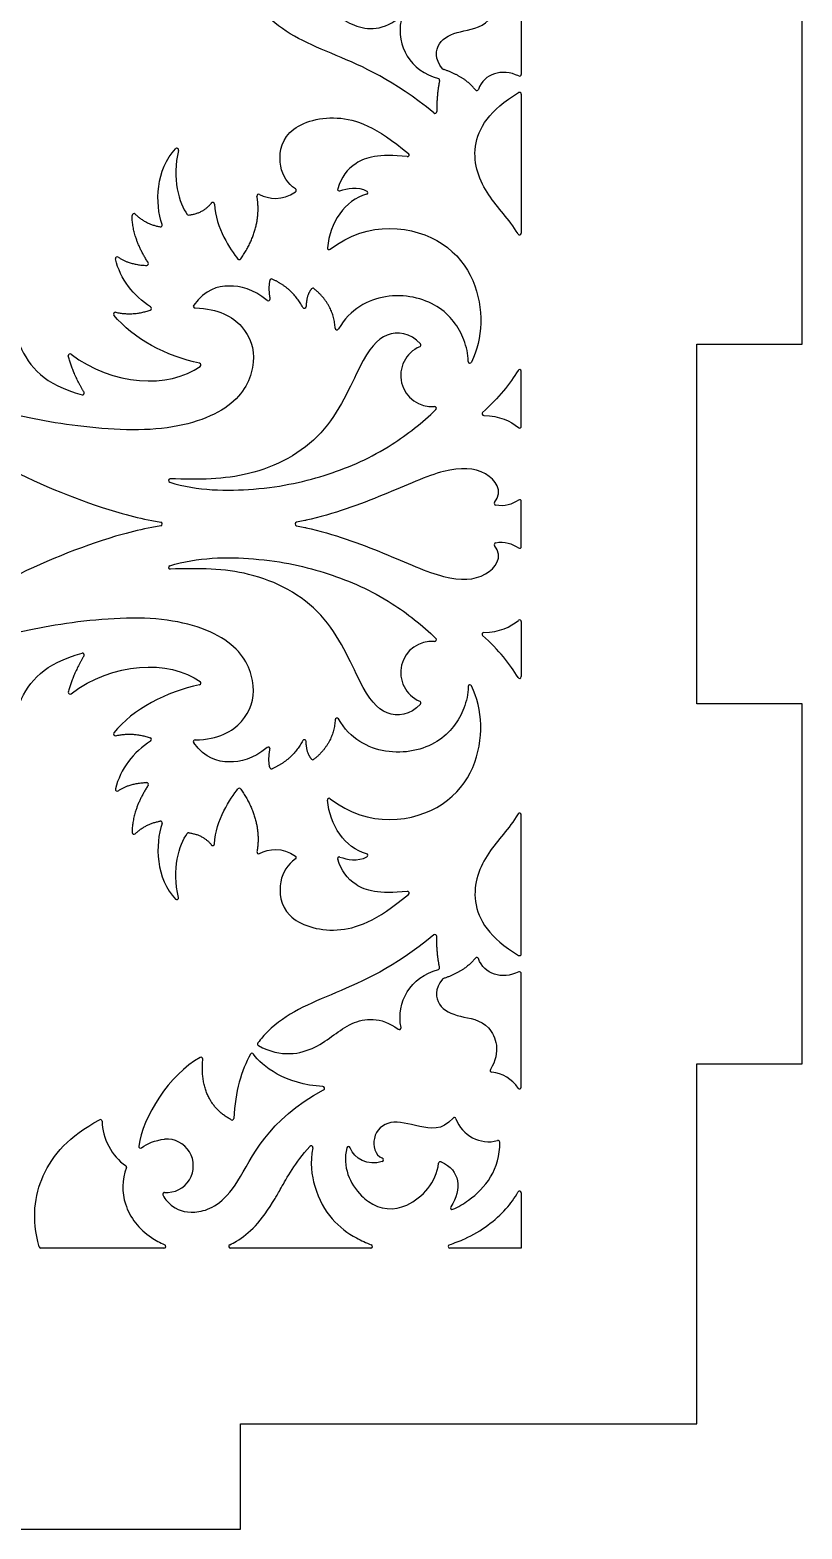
# Model space of a CAD drawing. Header units: millimetres. Extents: x -155 to 473, y -331 to 153.
# Drawn here: x 305.4 to 349.4, y -97.1 to -11.7 of the extents above; entities that cross this region are included whole.
import ezdxf

# ---------------------------------------------------------------- set-up
doc = ezdxf.new("R2010")
doc.units = ezdxf.units.MM
doc.header["$MEASUREMENT"] = 0
doc.layers.add('Layer 03', color=5, linetype='Continuous')

msp = doc.modelspace()

# ---------------------------------------------------------------- linework, layer by layer
at = {"layer": 'Layer 03'}
for p, q in [((333.426, -7.798), (333.426, -14.275)), ((349.426, -29.634), (349.426, -9.134)), ((333.426, -15.398), (333.426, -23.316)), ((343.426, -50.134), (343.426, -29.634)), ((343.426, -29.634), (349.426, -29.634)), ((333.426, -34.32), (333.426, -31.187)), ((333.426, -41.167), (333.426, -38.6)), ((312.374, -39.686), (312.888, -39.786)), ((312.888, -39.982), (312.374, -40.082)), ((321.083, -39.686), (320.618, -39.786)), ((320.618, -39.982), (321.083, -40.082)), ((333.426, -45.448), (333.426, -48.581)), ((349.426, -50.134), (343.426, -50.134)), ((349.426, -70.634), (349.426, -50.134)), ((333.426, -64.369), (333.426, -56.452)), ((333.426, -71.97), (333.426, -65.493)), ((343.426, -91.134), (343.426, -70.634)), ((343.426, -70.634), (349.426, -70.634)), ((333.426, -77.989), (333.426, -81.134)), ((313.064, -81.134), (306.05, -81.134)), ((324.843, -81.134), (316.856, -81.134)), ((333.426, -81.134), (329.355, -81.134)), ((317.426, -97.134), (317.426, -91.134)), ((317.426, -91.134), (343.426, -91.134)), ((277.426, -97.134), (317.426, -97.134))]:
    msp.add_line(p, q, dxfattribs=at)
for centre, radius, start, end in [((328.674, -14.606), 0.1, 347.41439, 74.47946), ((329.02, -13.893), 0.1, 219.68779, 251.5376), ((333.326, -14.275), 0.1, 245.43578, 0), ((330.888, -15.098), 0.1, 217.78362, 339.78962), ((333.326, -15.398), 0.1, 360, 120.05783), ((328.512, -16.394), 0.1, 230.90294, 0.84552), ((313.793, -18.582), 0.1, 346.11567, 135.24824), ((326.938, -18.856), 0.1, 263.64939, 50.3588), ((318.461, -21.201), 0.1, 62.71605, 189.93332), ((320.502, -20.883), 0.1, 305.33857, 55.069), ((323.058, -20.818), 0.1, 162.52533, 290.64312), ((324.58, -21.005), 0.1, 284.65691, 61.96897), ((315.84, -21.67), 0.1, 2.72133, 141.77519), ((311.345, -22.304), 0.1, 46.56453, 180.46667), ((312.864, -22.859), 0.1, 259.56197, 19.48776), ((314.466, -22.19), 0.1, 217.55991, 276.99169), ((333.326, -23.316), 0.1, 210.2082, 0), ((310.401, -24.767), 0.1, 55.33211, 192.48524), ((322.478, -24.156), 0.1, 174.77668, 308.26363), ((312.084, -25.058), 0.1, 267.79762, 33.23358), ((317.356, -24.728), 0.1, 219.00695, 325.26981), ((319.19, -26.028), 0.1, 65.85485, 167.60502), ((321.549, -26.555), 0.1, 50.76964, 140.43918), ((319.007, -27.076), 0.1, 230.88003, 10.88025), ((310.292, -27.923), 0.1, 77.55421, 218.19948), ((312.246, -27.602), 0.1, 289.8108, 56.87233), ((314.835, -27.479), 0.1, 142.58345, 268.87009), ((321.061, -27.499), 0.1, 207.69445, 358.47306), ((322.92, -28.725), 0.1, 183.05779, 329.60494), ((328.333, -31.425), 1.777, 112.75881, 274.76685), ((327.607, -29.695), 0.1, 292.75881, 41.58141), ((307.708, -30.286), 0.1, 52.1673, 194.60848), ((315.065, -30.824), 0.1, 305.88022, 77.84053), ((330.5, -30.62), 0.1, 180.35976, 335.10114), ((333.326, -31.187), 0.1, 0, 149.45075), ((308.42, -32.427), 0.1, 254.67406, 30.94099), ((328.489, -33.295), 0.1, 314.26374, 94.76685), ((331.285, -33.602), 0.1, 131.32721, 268.33708), ((333.326, -34.32), 0.1, 229.03305, 0), ((313.419, -37.409), 0.1, 87.71824, 252.49091), ((331.985, -38.715), 0.1, 142.22763, 259.34523), ((333.326, -38.6), 0.1, 0.00001, 125.52572), ((312.869, -39.884), 0.1, 281.02577, 78.97423), ((320.639, -39.884), 0.1, 102.12818, 257.87182), ((331.985, -41.052), 0.1, 100.65477, 217.77237), ((333.326, -41.167), 0.1, 234.47428, 360), ((313.419, -42.359), 0.1, 107.50909, 272.28176), ((331.285, -46.165), 0.1, 91.66292, 228.67279), ((333.326, -45.448), 0.1, 360, 130.96695), ((328.333, -48.342), 1.777, 85.23315, 247.24119), ((328.489, -46.472), 0.1, 265.23315, 45.73626), ((308.42, -47.341), 0.1, 329.05901, 105.32594), ((333.326, -48.581), 0.1, 210.54925, 0), ((307.708, -49.482), 0.1, 165.39152, 307.8327), ((315.065, -48.944), 0.1, 282.15947, 54.11978), ((330.5, -49.147), 0.1, 24.89886, 179.64024), ((327.607, -50.073), 0.1, 318.41859, 67.24119), ((322.92, -51.043), 0.1, 30.39506, 176.94221), ((310.292, -51.845), 0.1, 141.80052, 282.44579), ((312.246, -52.165), 0.1, 303.12767, 70.1892), ((314.835, -52.288), 0.1, 91.12991, 217.41655), ((319.007, -52.691), 0.1, 349.11975, 129.11997), ((321.061, -52.269), 0.1, 1.52694, 152.30555), ((319.19, -53.74), 0.1, 192.39498, 294.14515), ((321.549, -53.213), 0.1, 219.56082, 309.23036), ((312.084, -54.709), 0.1, 326.76642, 92.20238), ((310.401, -55.001), 0.1, 167.51476, 304.66789), ((317.356, -55.039), 0.1, 34.73019, 140.99305), ((322.478, -55.611), 0.1, 51.73637, 185.22332), ((333.326, -56.452), 0.1, 0, 149.7918), ((312.864, -56.908), 0.1, 340.51224, 100.43803), ((311.345, -57.464), 0.1, 179.53333, 313.43547), ((314.466, -57.578), 0.1, 83.00831, 142.44009), ((315.84, -58.097), 0.1, 218.22481, 357.27867), ((318.461, -58.567), 0.1, 170.06668, 297.28395), ((320.502, -58.884), 0.1, 304.931, 54.66143), ((323.058, -58.95), 0.1, 69.35688, 197.47467), ((324.58, -58.763), 0.1, 298.03103, 75.34309), ((313.793, -61.185), 0.1, 224.75176, 13.88433), ((326.938, -60.912), 0.1, 309.6412, 96.35061), ((328.512, -63.373), 0.1, 359.15448, 129.09706), ((330.888, -64.67), 0.1, 20.21038, 142.21638), ((333.326, -64.369), 0.1, 239.94217, 0), ((328.674, -65.162), 0.1, 285.52054, 12.58561), ((333.326, -65.493), 0.1, 0, 114.56422), ((329.02, -65.875), 0.1, 108.4624, 140.31221), ((326.474, -68.586), 0.1, 233.08052, 10.80824), ((318.493, -69.508), 0.1, 143.24614, 241.36818), ((315.175, -70.356), 0.1, 355.16453, 118.86521), ((318.083, -70.136), 0.1, 33.82888, 150.55811), ((331.749, -71.017), 0.1, 148.91896, 265.09928), ((331.571, -73.092), 1.983, 32.60363, 85.09928), ((322.115, -72.028), 0.1, 297.80607, 86.90196), ((333.326, -71.97), 0.1, 212.60363, 0), ((309.44, -73.909), 0.1, 0.26559, 118.24114), ((316.945, -73.737), 0.1, 241.67434, 357.19644), ((329.611, -73.795), 0.1, 19.71112, 139.29495), ((331.571, -73.092), 1.983, 199.71112, 284.73552), ((313.213, -76.444), 1.522, 265.70518, 94.20085), ((332.101, -75.106), 0.1, 1.4422, 104.73552), ((311.722, -75.332), 0.1, 172.50705, 306.14956), ((321.45, -75.402), 0.1, 347.91702, 138.1813), ((323.577, -75.445), 0.1, 19.474, 166.51355), ((310.826, -76.511), 0.1, 338.24113, 58.17167), ((325.466, -76.105), 0.1, 288.27658, 65.82102), ((328.811, -76.31), 0.1, 66.40817, 172.956), ((313.091, -78.062), 0.1, 85.70518, 206.70687), ((325.971, -76.761), 2.129, 233.85538, 295.71287), ((333.326, -77.989), 0.1, 360, 151.1761), ((329.492, -78.83), 0.1, 147.15431, 293.91098), ((306.05, -81.034), 0.1, 195.65126, 270), ((313.064, -81.034), 0.1, 270, 66.39268), ((316.856, -81.034), 0.1, 115.38964, 270), ((324.843, -81.034), 0.1, 270, 69.88621), ((329.355, -81.034), 0.1, 107.73851, 270)]:
    msp.add_arc(centre, radius, start, end, dxfattribs=at)
for points, knots in [([(328.943, -13.957), (328.48, -13.398), (328.585, -12.377), (329.863, -11.764), (331.697, -11.627), (332.278, -9.821), (331.664, -8.802)], [157.585686, 157.585686, 157.585686, 157.585686, 159.545902, 161.532025, 163.518148, 165.41542, 165.41542, 165.41542, 165.41542]), ([(318.445, -10.172), (319.748, -9.46), (321.971, -9.917), (323.506, -11.623), (325.417, -11.85), (326.414, -11.102)], [203.610504, 203.610504, 203.610504, 203.610504, 206.763407, 209.996105, 213.003206, 213.003206, 213.003206, 213.003206]), ([(328.449, -16.472), (326.123, -14.582), (322.602, -13.051), (319.779, -11.915), (318.589, -10.556), (318.412, -10.32)], [220.231899, 220.231899, 220.231899, 220.231899, 226.399193, 232.714499, 233.900506, 233.900506, 233.900506, 233.900506]), ([(333.239, -23.366), (332.732, -22.494), (331.432, -21.309), (330.3, -18.48), (331.604, -16.279), (333.276, -15.312)], [106.153383, 106.153383, 106.153383, 106.153383, 109.903755, 113.675525, 117.339606, 117.339606, 117.339606, 117.339606]), ([(320.559, -20.801), (320.094, -20.476), (319.538, -19.612), (319.757, -17.383), (322.802, -16.368), (325.161, -17.253), (327.002, -18.779)], [1359.420173, 1359.420173, 1359.420173, 1359.420173, 1362.305932, 1365.422799, 1368.539666, 1371.519497, 1371.519497, 1371.519497, 1371.519497]), ([(326.927, -18.955), (325.291, -18.773), (323.828, -19.208), (323.168, -20.137), (322.963, -20.788)], [1371.775554, 1371.775554, 1371.775554, 1371.775554, 1374.396801, 1376.929577, 1376.929577, 1376.929577, 1376.929577]), ([(322.54, -24.235), (324.684, -22.544), (330.016, -23.206), (331.459, -27.862), (330.905, -29.987), (330.591, -30.663)], [1227.186829, 1227.186829, 1227.186829, 1227.186829, 1232.238595, 1237.429564, 1240.150217, 1240.150217, 1240.150217, 1240.150217]), ([(318.944, -27.154), (318.115, -26.48), (316.738, -26.162), (315.442, -26.521), (314.756, -27.418)], [1260.503246, 1260.503246, 1260.503246, 1260.503246, 1263.048057, 1265.673378, 1265.673378, 1265.673378, 1265.673378]), ([(330.4, -30.621), (330.398, -30.2), (330.137, -29.054), (328.913, -27.279), (325.81, -26.527), (323.673, -27.638), (323.007, -28.775)], [1240.420292, 1240.420292, 1240.420292, 1240.420292, 1242.191083, 1245.431802, 1248.672521, 1251.619228, 1251.619228, 1251.619228, 1251.619228]), ([(314.833, -27.579), (316.191, -27.606), (317.8, -28.566), (318.422, -30.576), (317.395, -33.194), (313.238, -34.789), (307.217, -34.295), (303.162, -33.362), (300.947, -32.588), (300.263, -32.234)], [1265.89379, 1265.89379, 1265.89379, 1265.89379, 1269.609118, 1273.498621, 1277.388124, 1281.277627, 1285.167129, 1289.056632, 1292.234089, 1292.234089, 1292.234089, 1292.234089]), ([(327.682, -29.628), (327.095, -28.967), (325.58, -28.847), (324.335, -30.432), (322.417, -35.073), (318.14, -37.322), (315.051, -37.374), (313.423, -37.309)], [291.7516, 291.7516, 291.7516, 291.7516, 295.479761, 299.405892, 303.332023, 307.258153, 310.72731, 310.72731, 310.72731, 310.72731]), ([(304.589, -29.105), (304.663, -29.306), (305.296, -30.829), (306.235, -31.932), (308.393, -32.523)], [1301.110873, 1301.110873, 1301.110873, 1301.110873, 1301.914747, 1307.529309, 1307.529309, 1307.529309, 1307.529309]), ([(298.755, -33.329), (300.946, -34.993), (304.391, -36.985), (309.298, -38.99), (311.825, -39.579), (312.374, -39.686)], [567.097134, 567.097134, 567.097134, 567.097134, 571.591151, 576.35912, 577.724377, 577.724377, 577.724377, 577.724377]), ([(313.389, -37.504), (314.954, -37.998), (318.665, -38.035), (322.5, -37.142), (325.682, -35.758), (327.787, -34.12), (328.559, -33.367)], [267.67261, 267.67261, 267.67261, 267.67261, 272.250163, 277.441133, 282.632103, 286.292904, 286.292904, 286.292904, 286.292904]), ([(331.906, -38.654), (332.422, -37.988), (331.496, -36.715), (329.183, -36.605), (325.741, -38.214), (322.695, -39.336), (321.108, -39.681), (321.083, -39.686)], [531.487605, 531.487605, 531.487605, 531.487605, 535.984459, 540.752428, 545.520396, 550.288365, 550.363975, 550.363975, 550.363975, 550.363975]), ([(312.374, -40.082), (311.825, -40.189), (309.298, -40.778), (304.391, -42.782), (300.946, -44.774), (298.755, -46.439)], [578.850532, 578.850532, 578.850532, 578.850532, 580.215789, 584.983758, 589.477775, 589.477775, 589.477775, 589.477775]), ([(321.083, -40.082), (321.108, -40.087), (322.695, -40.432), (325.741, -41.554), (329.183, -43.163), (331.496, -43.053), (332.422, -41.779), (331.906, -41.113)], [551.581803, 551.581803, 551.581803, 551.581803, 551.657414, 556.425382, 561.193351, 565.96132, 570.458174, 570.458174, 570.458174, 570.458174]), ([(313.389, -42.263), (314.954, -41.769), (318.665, -41.733), (322.5, -42.626), (325.682, -44.01), (327.787, -45.648), (328.559, -46.401)], [267.67261, 267.67261, 267.67261, 267.67261, 272.250163, 277.441133, 282.632103, 286.292904, 286.292904, 286.292904, 286.292904]), ([(327.682, -50.139), (327.095, -50.801), (325.58, -50.92), (324.335, -49.336), (322.417, -44.694), (318.14, -42.445), (315.051, -42.394), (313.423, -42.458)], [291.7516, 291.7516, 291.7516, 291.7516, 295.479761, 299.405892, 303.332023, 307.258153, 310.72731, 310.72731, 310.72731, 310.72731]), ([(314.833, -52.188), (316.191, -52.162), (317.8, -51.201), (318.422, -49.192), (317.395, -46.573), (313.238, -44.978), (307.217, -45.472), (303.162, -46.406), (300.947, -47.179), (300.263, -47.533)], [1265.89379, 1265.89379, 1265.89379, 1265.89379, 1269.609117, 1273.49862, 1277.388123, 1281.277626, 1285.167129, 1289.056632, 1292.234089, 1292.234089, 1292.234089, 1292.234089]), ([(304.589, -50.663), (304.663, -50.461), (305.296, -48.938), (306.235, -47.836), (308.393, -47.244)], [1301.110873, 1301.110873, 1301.110873, 1301.110873, 1301.914746, 1307.529309, 1307.529309, 1307.529309, 1307.529309]), ([(322.54, -55.533), (324.684, -57.224), (330.016, -56.561), (331.459, -51.905), (330.905, -49.78), (330.591, -49.105)], [1227.186829, 1227.186829, 1227.186829, 1227.186829, 1232.238595, 1237.429564, 1240.150217, 1240.150217, 1240.150217, 1240.150217]), ([(330.4, -49.146), (330.398, -49.567), (330.137, -50.714), (328.913, -52.489), (325.81, -53.24), (323.673, -52.129), (323.007, -50.992)], [1240.420292, 1240.420292, 1240.420292, 1240.420292, 1242.191083, 1245.431802, 1248.672521, 1251.619228, 1251.619228, 1251.619228, 1251.619228]), ([(318.944, -52.614), (318.115, -53.288), (316.738, -53.605), (315.442, -53.246), (314.756, -52.349)], [1260.503246, 1260.503246, 1260.503246, 1260.503246, 1263.048057, 1265.673378, 1265.673378, 1265.673378, 1265.673378]), ([(333.239, -56.402), (332.732, -57.274), (331.432, -58.458), (330.3, -61.288), (331.604, -63.488), (333.276, -64.456)], [106.153383, 106.153383, 106.153383, 106.153383, 109.903755, 113.675525, 117.339606, 117.339606, 117.339606, 117.339606]), ([(320.559, -58.966), (320.094, -59.291), (319.538, -60.156), (319.757, -62.384), (322.802, -63.399), (325.161, -62.514), (327.002, -60.989)], [1359.420173, 1359.420173, 1359.420173, 1359.420173, 1362.305932, 1365.422799, 1368.539666, 1371.519497, 1371.519497, 1371.519497, 1371.519497]), ([(326.927, -60.812), (325.291, -60.994), (323.828, -60.56), (323.168, -59.63), (322.963, -58.98)], [1371.775554, 1371.775554, 1371.775554, 1371.775554, 1374.396801, 1376.929577, 1376.929577, 1376.929577, 1376.929577]), ([(328.449, -63.296), (326.123, -65.186), (322.602, -66.717), (319.779, -67.852), (318.589, -69.212), (318.412, -69.448)], [220.231899, 220.231899, 220.231899, 220.231899, 226.399193, 232.714499, 233.900506, 233.900506, 233.900506, 233.900506]), ([(328.943, -65.811), (328.48, -66.369), (328.585, -67.39), (329.863, -68.004), (331.697, -68.141), (332.278, -69.947), (331.664, -70.966)], [157.585686, 157.585686, 157.585686, 157.585686, 159.545902, 161.532025, 163.518148, 165.41542, 165.41542, 165.41542, 165.41542]), ([(318.445, -69.595), (319.748, -70.307), (321.971, -69.851), (323.506, -68.145), (325.417, -67.917), (326.414, -68.666)], [203.610504, 203.610504, 203.610504, 203.610504, 206.763407, 209.996105, 213.003206, 213.003206, 213.003206, 213.003206]), ([(313.002, -78.107), (313.138, -78.377), (313.686, -78.976), (314.919, -79.266), (317.179, -78.317), (318.937, -73.817), (322.162, -72.116)], [258.401316, 258.401316, 258.401316, 258.401316, 260.40285, 264.146668, 267.890487, 271.506876, 271.506876, 271.506876, 271.506876]), ([(305.954, -81.061), (305.498, -79.432), (305.881, -76.746), (307.645, -74.76), (309.392, -73.821)], [193.204329, 193.204329, 193.204329, 193.204329, 197.631639, 202.440812, 202.440812, 202.440812, 202.440812]), ([(329.535, -73.729), (328.908, -74.458), (327.525, -74.212), (325.896, -73.743), (324.844, -74.675), (325.072, -75.818), (325.507, -76.013)], [236.556976, 236.556976, 236.556976, 236.556976, 238.382785, 240.321525, 242.260265, 243.906949, 243.906949, 243.906949, 243.906949]), ([(329.532, -78.921), (329.834, -78.787), (331.103, -78.062), (332.239, -76.624), (332.201, -75.104)], [260.449414, 260.449414, 260.449414, 260.449414, 261.476645, 264.846852, 264.846852, 264.846852, 264.846852]), ([(316.813, -80.943), (316.94, -80.884), (317.81, -80.419), (318.69, -79.543), (319.79, -77.62), (320.549, -76.259), (321.376, -75.335)], [131.003648, 131.003648, 131.003648, 131.003648, 131.549095, 134.802955, 135.201741, 135.998801, 135.998801, 135.998801, 135.998801]), ([(321.548, -75.423), (321.368, -76.264), (321.748, -78.838), (323.308, -80.254), (324.59, -80.835), (324.877, -80.94)], [116.599252, 116.599252, 116.599252, 116.599252, 117.970858, 121.473457, 122.468277, 122.468277, 122.468277, 122.468277]), ([(323.48, -75.422), (323.225, -76.484), (323.713, -77.651), (324.578, -78.381), (324.715, -78.481)], [247.038044, 247.038044, 247.038044, 247.038044, 250.123071, 250.668223, 250.668223, 250.668223, 250.668223]), ([(310.919, -76.548), (310.646, -77.231), (310.683, -78.879), (311.828, -80.273), (312.836, -80.825), (313.104, -80.942)], [205.970135, 205.970135, 205.970135, 205.970135, 208.757433, 212.157151, 213.313988, 213.313988, 213.313988, 213.313988]), ([(329.325, -80.939), (329.631, -80.841), (330.918, -80.342), (332.321, -79.282), (333.049, -78.285), (333.238, -77.941)], [-558.222902, -558.222902, -558.222902, -558.222902, -557.171758, -553.66916, -552.081311, -552.081311, -552.081311, -552.081311])]:
    msp.add_open_spline(points, degree=3, knots=knots, dxfattribs=at)
for points, degree in [([(326.572, -11.2), (326.293, -12.66), (327.091, -14.063), (328.701, -14.51)], 3), ([(330.809, -15.159), (330.219, -14.399), (328.988, -13.988)], 2), ([(333.284, -14.366), (332.302, -13.917), (331.318, -14.219), (330.982, -15.133)], 3), ([(328.771, -14.628), (328.597, -15.408), (328.612, -16.393)], 2), ([(312.958, -22.826), (312.54, -21.645), (312.598, -19.647), (313.722, -18.512)], 3), ([(313.89, -18.606), (313.503, -20.175), (313.921, -21.645), (314.387, -22.251)], 3), ([(317.438, -24.785), (318.675, -23.002), (318.362, -21.218)], 2), ([(318.507, -21.112), (319.021, -21.377), (319.812, -21.495), (320.56, -20.965)], 3), ([(324.605, -21.102), (323.377, -21.423), (322.508, -22.725), (322.378, -24.147)], 3), ([(323.094, -20.911), (323.481, -20.766), (324.118, -20.646), (324.627, -20.917)], 3), ([(314.478, -22.289), (315.305, -22.188), (315.762, -21.608)], 2), ([(315.94, -21.665), (316.005, -23.019), (316.855, -24.269), (317.278, -24.791)], 3), ([(312.167, -25.004), (311.256, -23.612), (311.245, -22.305)], 2), ([(311.414, -22.231), (312.02, -22.806), (312.846, -22.958)], 2), ([(310.458, -24.685), (311.088, -25.12), (312.08, -25.158)], 2), ([(312.3, -27.519), (311.343, -26.894), (310.557, -25.933), (310.303, -24.789)], 3), ([(319.092, -26.006), (318.991, -26.465), (319.105, -27.057)], 2), ([(320.972, -27.545), (320.404, -26.462), (319.231, -25.937)], 2), ([(321.472, -26.491), (321.178, -26.847), (321.161, -27.501)], 2), ([(322.82, -28.73), (322.75, -27.406), (321.612, -26.477)], 2), ([(315.086, -30.726), (313.232, -30.327), (311.277, -29.335), (310.214, -27.984)], 3), ([(310.314, -27.825), (311.311, -28.045), (312.28, -27.696)], 2), ([(308.505, -32.375), (307.875, -31.324), (307.611, -30.311)], 2), ([(307.769, -30.207), (310.099, -32.016), (313.36, -32.181), (315.123, -30.905)], 3), ([(333.24, -31.136), (332.791, -31.896), (332.154, -32.705), (331.219, -33.527)], 3), ([(331.283, -33.702), (332.192, -33.729), (332.821, -34.014), (333.26, -34.395)], 3), ([(333.268, -38.519), (332.921, -38.767), (332.479, -38.91), (331.967, -38.814)], 3), ([(331.967, -40.954), (332.479, -40.858), (332.921, -41.001), (333.268, -41.248)], 3), ([(331.283, -46.065), (332.192, -46.039), (332.821, -45.754), (333.26, -45.373)], 3), ([(333.24, -48.631), (332.791, -47.872), (332.154, -47.062), (331.219, -46.24)], 3), ([(308.505, -47.392), (307.875, -48.444), (307.611, -49.457)], 2), ([(307.769, -49.561), (310.099, -47.751), (313.36, -47.587), (315.123, -48.863)], 3), ([(315.086, -49.041), (313.232, -49.441), (311.277, -50.432), (310.214, -51.783)], 3), ([(322.82, -51.038), (322.75, -52.361), (321.612, -53.29)], 2), ([(310.314, -51.943), (311.311, -51.722), (312.28, -52.071)], 2), ([(312.3, -52.249), (311.343, -52.874), (310.557, -53.835), (310.303, -54.979)], 3), ([(319.092, -53.761), (318.991, -53.303), (319.105, -52.71)], 2), ([(320.972, -52.222), (320.404, -53.305), (319.231, -53.831)], 2), ([(321.472, -53.277), (321.178, -52.921), (321.161, -52.266)], 2), ([(310.458, -55.083), (311.088, -54.647), (312.08, -54.609)], 2), ([(312.167, -54.764), (311.256, -56.155), (311.245, -57.463)], 2), ([(315.94, -58.102), (316.005, -56.748), (316.855, -55.499), (317.278, -54.976)], 3), ([(317.438, -54.982), (318.675, -56.766), (318.362, -58.55)], 2), ([(324.605, -58.666), (323.377, -58.345), (322.508, -57.042), (322.378, -55.62)], 3), ([(311.414, -57.536), (312.02, -56.962), (312.846, -56.81)], 2), ([(312.958, -56.942), (312.54, -58.122), (312.598, -60.121), (313.722, -61.255)], 3), ([(313.89, -61.161), (313.503, -59.593), (313.921, -58.123), (314.387, -57.517)], 3), ([(314.478, -57.478), (315.305, -57.58), (315.762, -58.159)], 2), ([(318.507, -58.656), (319.021, -58.39), (319.812, -58.272), (320.56, -58.803)], 3), ([(323.094, -58.856), (323.481, -59.002), (324.118, -59.121), (324.627, -58.851)], 3), ([(328.771, -65.14), (328.597, -64.359), (328.612, -63.375)], 2), ([(330.809, -64.608), (330.219, -65.369), (328.988, -65.78)], 2), ([(333.284, -65.402), (332.302, -65.851), (331.318, -65.548), (330.982, -64.635)], 3), ([(326.572, -68.567), (326.293, -67.107), (327.091, -65.705), (328.701, -65.258)], 3), ([(315.127, -70.268), (313.377, -71.233), (311.838, -73.682), (311.623, -75.319)], 3), ([(316.898, -73.825), (315.065, -72.838), (315.274, -70.364)], 2), ([(317.996, -70.087), (317.476, -71.008), (317.121, -72.193), (317.045, -73.742)], 3), ([(322.121, -71.928), (319.987, -71.812), (318.628, -70.769), (318.166, -70.08)], 3), ([(309.54, -73.909), (309.544, -74.835), (310.087, -75.935), (310.879, -76.426)], 3), ([(311.781, -75.412), (312.115, -75.168), (312.546, -74.989), (313.101, -74.926)], 3), ([(325.497, -76.2), (324.684, -76.468), (323.899, -76.057), (323.671, -75.412)], 3), ([(326.895, -78.68), (327.837, -78.226), (328.576, -77.396), (328.712, -76.298)], 3), ([(328.851, -76.219), (329.96, -76.703), (330.055, -77.773), (329.408, -78.776)], 3)]:
    msp.add_open_spline(points, degree=degree, dxfattribs=at)

doc.saveas('drawing.dxf')
